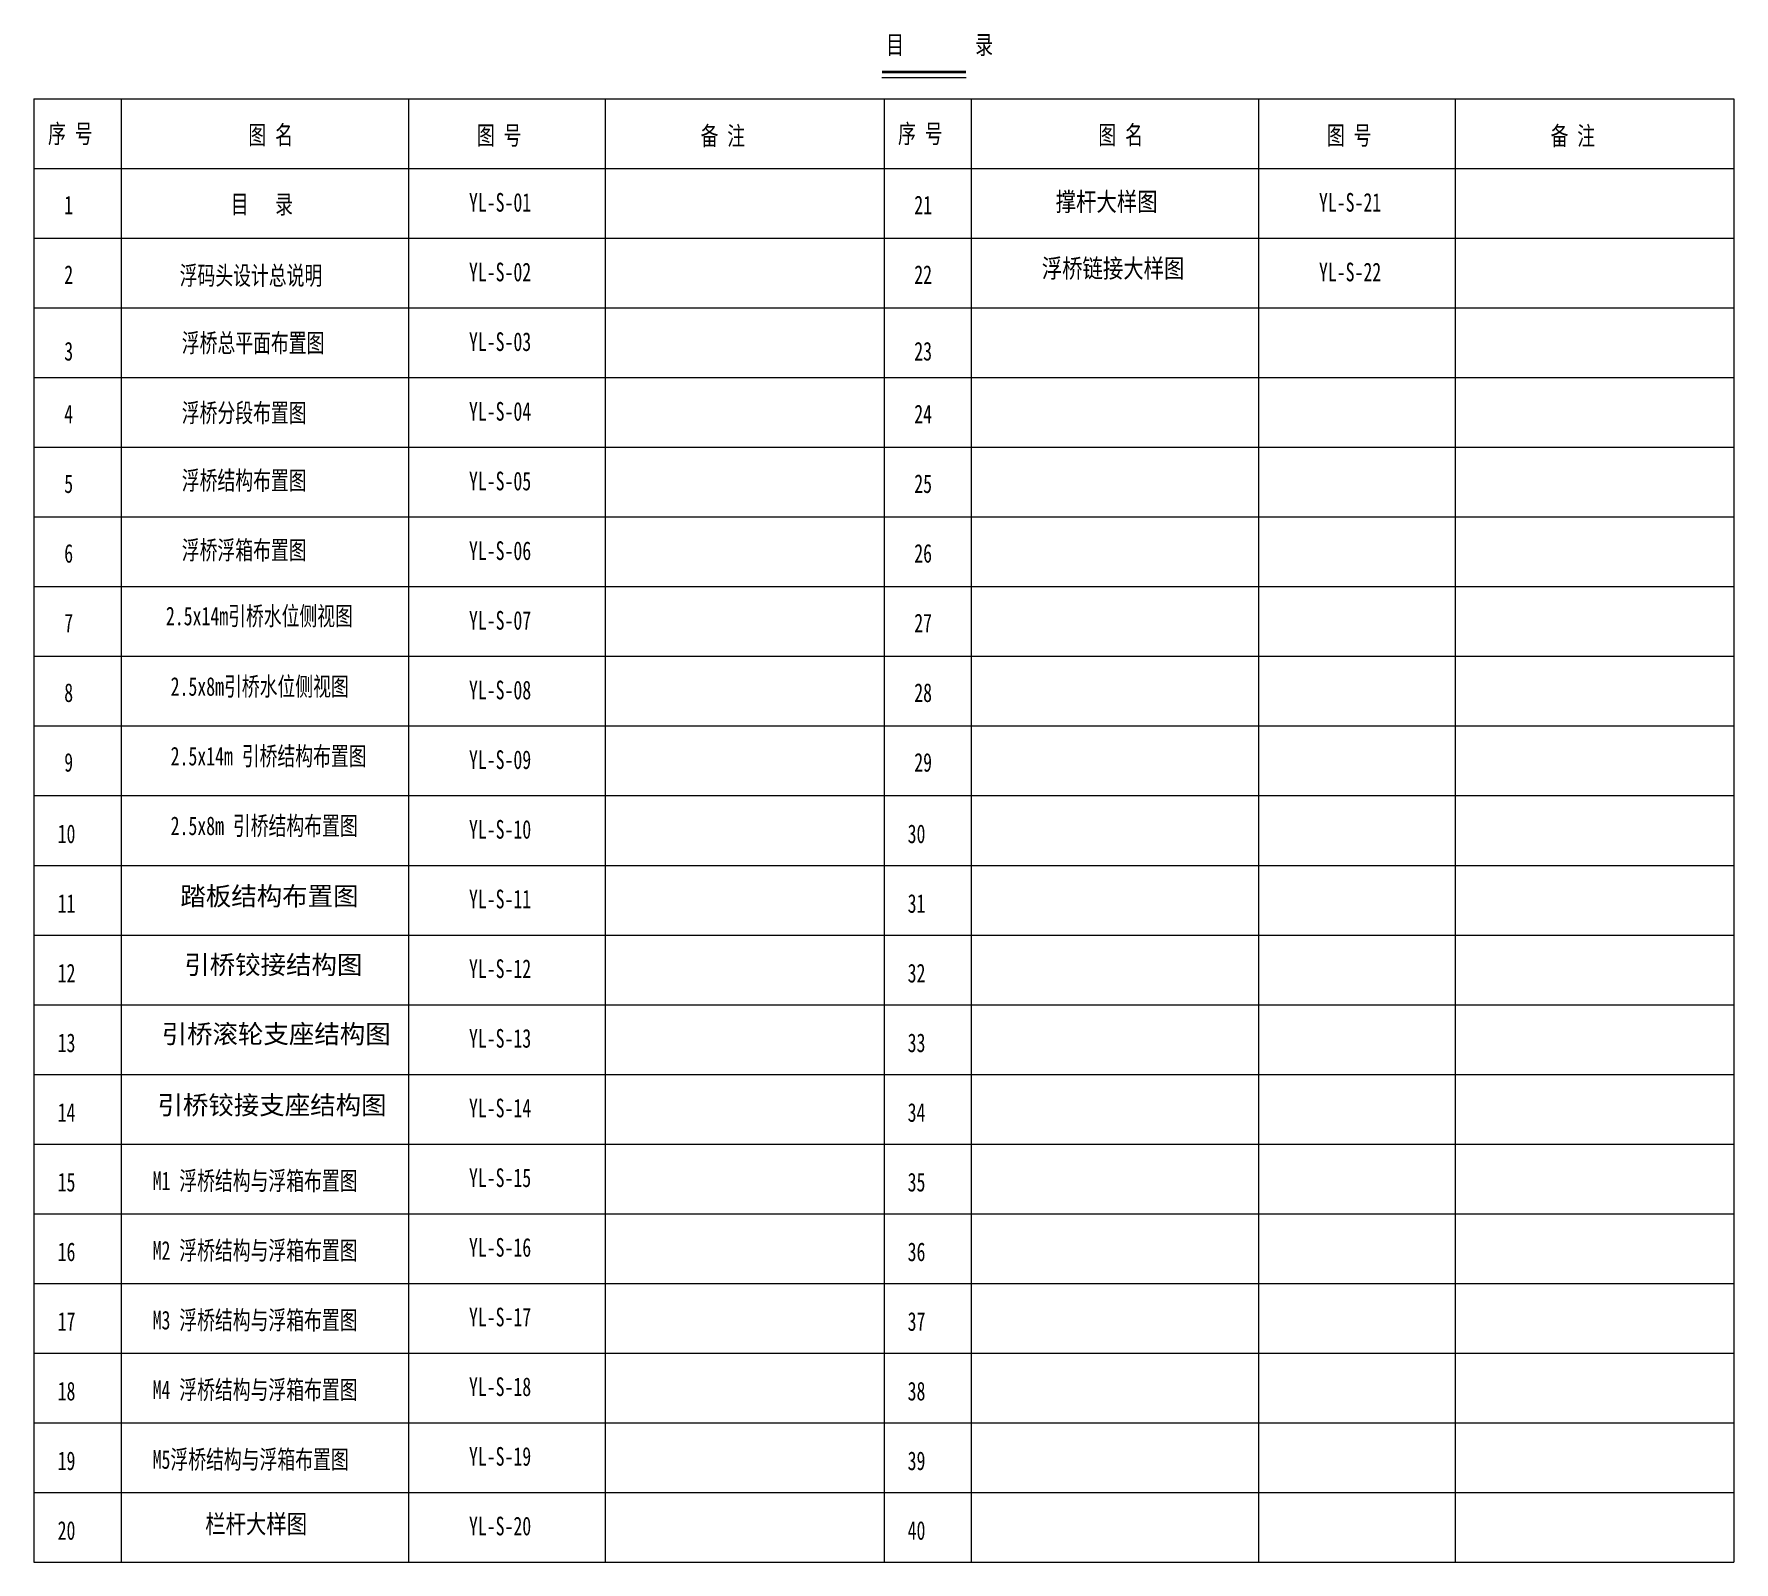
# Model space of a CAD drawing. Extents: x -259369 to -50372, y -155978 to 198088.
# Drawn here: x -217908 to -190588, y 170697 to 195262 of the extents above; entities that cross this region are included whole.
import ezdxf
from ezdxf.enums import TextEntityAlignment as Align

# ---------------------------------------------------------------- set-up
doc = ezdxf.new("R2010")
doc.units = 0
doc.header["$LTSCALE"] = 1000
doc.header["$MEASUREMENT"] = 0
doc.layers.add('文本', color=3, linetype='Continuous', lineweight=13)
doc.styles.add('Arial', font='')
doc.styles.add('仿宋', font='simfang.ttf', dxfattribs={"width": 0.7})
doc.styles.add('工程字体', font='', dxfattribs={"width": 0.8})
doc.styles.get('Arial').set_extended_font_data('STXihei')
doc.styles.get('工程字体').set_extended_font_data('SimSun')

msp = doc.modelspace()

# ---------------------------------------------------------------- linework, layer by layer
at = {"layer": '文本', "color": 0, "linetype": 'Continuous'}
for p, q in [((-204282.11, 194563.06), (-202927.6, 194563.06)), ((-217907.62, 194216.7), (-217907.62, 170696.7)), ((-217907.62, 194216.7), (-204247.9, 194216.7)), ((-216507.92, 194216.7), (-216507.92, 170696.7)), ((-211887.91, 194216.7), (-211887.91, 170696.7)), ((-208727.89, 194216.7), (-208727.89, 170696.7)), ((-204247.9, 194216.7), (-204247.9, 170696.7)), ((-204247.9, 194216.7), (-204247.9, 170696.7)), ((-204247.9, 194216.7), (-190588.19, 194216.7)), ((-202848.21, 194216.7), (-202848.21, 170696.7)), ((-198228.2, 194216.7), (-198228.2, 170696.7)), ((-195068.18, 194216.7), (-195068.18, 170696.7)), ((-190588.19, 194216.7), (-190588.19, 170696.7)), ((-217907.62, 193096.7), (-204247.9, 193096.7)), ((-204247.9, 193096.7), (-190588.19, 193096.7)), ((-217907.62, 191976.7), (-204247.9, 191976.7)), ((-204247.9, 191976.7), (-190588.19, 191976.7)), ((-217907.62, 190856.7), (-204247.9, 190856.7)), ((-204247.9, 190856.7), (-190588.19, 190856.7)), ((-217907.62, 189736.7), (-204247.9, 189736.7)), ((-204247.9, 189736.7), (-190588.19, 189736.7)), ((-217907.62, 188616.7), (-204247.9, 188616.7)), ((-204247.9, 188616.7), (-190588.19, 188616.7)), ((-217907.62, 187496.7), (-204247.9, 187496.7)), ((-204247.9, 187496.7), (-190588.19, 187496.7)), ((-217907.62, 186376.7), (-204247.9, 186376.7)), ((-204247.9, 186376.7), (-190588.19, 186376.7)), ((-217907.62, 185256.7), (-204247.9, 185256.7)), ((-204247.9, 185256.7), (-190588.19, 185256.7)), ((-217907.62, 184136.7), (-204247.9, 184136.7)), ((-204247.9, 184136.7), (-190588.19, 184136.7)), ((-217907.62, 183016.7), (-204247.9, 183016.7)), ((-204247.9, 183016.7), (-190588.19, 183016.7)), ((-217907.62, 181896.7), (-204247.9, 181896.7)), ((-204247.9, 181896.7), (-190588.19, 181896.7)), ((-217907.62, 180776.7), (-204247.9, 180776.7)), ((-204247.9, 180776.7), (-190588.19, 180776.7)), ((-217907.62, 179656.7), (-204247.9, 179656.7)), ((-204247.9, 179656.7), (-190588.19, 179656.7)), ((-217907.62, 178536.7), (-204247.9, 178536.7)), ((-204247.9, 178536.7), (-190588.19, 178536.7)), ((-217907.62, 177416.7), (-204247.9, 177416.7)), ((-204247.9, 177416.7), (-190588.19, 177416.7)), ((-217907.62, 176296.7), (-204247.9, 176296.7)), ((-204247.9, 176296.7), (-190588.19, 176296.7)), ((-217907.62, 175176.7), (-204247.9, 175176.7)), ((-204247.9, 175176.7), (-190588.19, 175176.7)), ((-217907.62, 174056.7), (-204247.9, 174056.7)), ((-204247.9, 174056.7), (-190588.19, 174056.7)), ((-217907.62, 172936.7), (-204247.9, 172936.7)), ((-204247.9, 172936.7), (-190588.19, 172936.7)), ((-217907.62, 171816.7), (-204247.9, 171816.7)), ((-204247.9, 171816.7), (-190588.19, 171816.7)), ((-217907.62, 170696.7), (-204247.9, 170696.7)), ((-204247.9, 170696.7), (-190588.19, 170696.7))]:
    msp.add_line(p, q, dxfattribs=at)
at = {"layer": '文本', "color": 0, "linetype": 'Continuous', "const_width": 44.09, "flags": 128}
msp.add_lwpolyline([(-204282.11, 194651.24), (-202927.6, 194651.24)], dxfattribs=at)

# ---------------------------------------------------------------- texts
at = {"layer": '文本', "color": 0, "linetype": 'Continuous', "style": '仿宋', "width": 0.7}
for s, p in [('目        录', (-204212.53, 194939.19)), ('序 号', (-217681.28, 193507.72)), ('图 名', (-214462.78, 193487.68)), ('图 号', (-210790.22, 193481.45)), ('备 注', (-207195.11, 193474.78)), ('序 号', (-204021.57, 193507.72)), ('图 名', (-200803.06, 193487.68)), ('图 号', (-197130.5, 193481.45)), ('备 注', (-193535.4, 193474.78)), ('1', (-217421.58, 192362.81)), ('目   录', (-214746.83, 192375.02)), ('21', (-203761.87, 192362.81)), ('2', (-217421.58, 191242.81)), ('22', (-203761.87, 191242.81)), ('3', (-217421.58, 190011.9)), ('23', (-203761.87, 190011.9)), ('4', (-217421.58, 189002.81)), ('24', (-203761.87, 189002.81)), ('5', (-217421.58, 187882.81)), ('25', (-203761.87, 187882.81)), ('6', (-217421.58, 186762.81)), ('26', (-203761.87, 186762.81)), ('7', (-217421.58, 185642.81)), ('27', (-203761.87, 185642.81)), ('8', (-217421.58, 184522.81)), ('28', (-203761.87, 184522.81)), ('9', (-217421.58, 183402.81)), ('29', (-203761.87, 183402.81)), ('10', (-217527.62, 182253.91)), ('30', (-203867.91, 182253.91)), ('11', (-217527.62, 181133.91)), ('31', (-203867.91, 181133.91)), ('12', (-217527.62, 180013.91)), ('32', (-203867.91, 180013.91)), ('13', (-217527.62, 178893.91)), ('33', (-203867.91, 178893.91)), ('14', (-217527.62, 177773.91)), ('34', (-203867.91, 177773.91)), ('15', (-217527.62, 176653.91)), ('35', (-203867.91, 176653.91)), ('16', (-217527.62, 175533.91)), ('36', (-203867.91, 175533.91)), ('17', (-217527.62, 174413.91)), ('37', (-203867.91, 174413.91)), ('18', (-217527.62, 173293.91)), ('38', (-203867.91, 173293.91)), ('19', (-217527.62, 172173.91)), ('39', (-203867.91, 172173.91)), ('20', (-217527.62, 171053.91)), ('40', (-203867.91, 171053.91))]:
    msp.add_text(s, height=300, dxfattribs=at).set_placement(p)
for s, p in [('YL-S-01', (-210917.61, 192315.09)), ('YL-S-21', (-197257.9, 192315.09)), ('YL-S-02', (-210917.61, 191195.09)), ('YL-S-22', (-197257.9, 191195.09)), ('YL-S-03', (-210917.61, 190075.09)), ('YL-S-04', (-210917.61, 188955.09)), ('YL-S-05', (-210917.61, 187835.09)), ('YL-S-06', (-210917.61, 186715.09)), ('YL-S-07', (-210917.61, 185595.09)), ('YL-S-08', (-210917.61, 184475.09)), ('YL-S-09', (-210917.61, 183355.09)), ('YL-S-10', (-210917.61, 182235.09)), ('YL-S-11', (-210917.61, 181115.09)), ('YL-S-12', (-210917.61, 179995.09)), ('YL-S-13', (-210917.61, 178875.09)), ('YL-S-14', (-210917.61, 177755.09)), ('YL-S-15', (-210917.61, 176635.09)), ('YL-S-16', (-210917.61, 175515.09)), ('YL-S-17', (-210917.61, 174395.09)), ('YL-S-18', (-210917.61, 173275.09)), ('YL-S-19', (-210917.61, 172155.09)), ('YL-S-20', (-210917.61, 171035.09))]:
    msp.add_text(s, height=300, dxfattribs=at).set_placement(p, align=Align.BOTTOM_LEFT)
for s, p in [('浮码头设计总说明', (-215566.4, 191379.05)), ('浮桥总平面布置图', (-215532.54, 190295.51)), ('浮桥分段布置图', (-215532.54, 189171.28)), ('浮桥结构布置图', (-215532.54, 188084.19)), ('浮桥浮箱布置图', (-215532.54, 186964.19)), ('2.5x14m引桥水位侧视图', (-215787.7, 185905.51)), ('2.5x8m引桥水位侧视图', (-215711.42, 184772.54)), ('2.5x14m 引桥结构布置图 ', (-215711.42, 183652.54)), ('2.5x8m 引桥结构布置图 ', (-215711.42, 182532.54)), ('M1 浮桥结构与浮箱布置图', (-216001.12, 176825.31)), ('M2 浮桥结构与浮箱布置图', (-216001.12, 175705.31)), ('M3 浮桥结构与浮箱布置图', (-216001.12, 174585.31)), ('M4 浮桥结构与浮箱布置图', (-216001.12, 173465.31)), ('M5浮桥结构与浮箱布置图', (-216001.12, 172345.31))]:
    msp.add_text(s, height=300, dxfattribs=at).set_placement(p, align=Align.MIDDLE_LEFT)
at = {"layer": '文本', "color": 0, "linetype": 'Continuous', "char_height": 300}
for s, width, gutter_width, insert, attachment_point, style in [('{\\fSimSun|b0|i0|c134|p2;撑杆大样图}', 2032.6785, 7.5, (-199851.57, 192715.35), 3, '工程字体'), ('浮桥链接大样图', 2522.1411, 7.5, (-199420.84, 191644.26), 3, '工程字体'), ('踏板结构布置图', 2938.5093, 12.5, (-215555.79, 181551.69), 1, 'Arial'), ('引桥铰接结构图', 4125.4711, 12.5, (-215493.47, 180448.04), 1, 'Arial'), ('引桥滚轮支座结构图', 4401.3342, 12.5, (-215857.47, 179335.43), 1, 'Arial'), ('引桥铰接支座结构图', 4125.4711, 12.5, (-215924.34, 178192.09), 1, 'Arial'), ('{\\fSimSun|b0|i0|c134|p2;栏杆大样图}', 2174.8442, 7.5, (-213519.42, 171458.3), 3, '工程字体')]:
    msp.add_mtext_dynamic_manual_height_columns(s, width=width, gutter_width=gutter_width, heights=[0], dxfattribs=dict(at, insert=insert, attachment_point=attachment_point, style=style))

doc.saveas('drawing.dxf')
